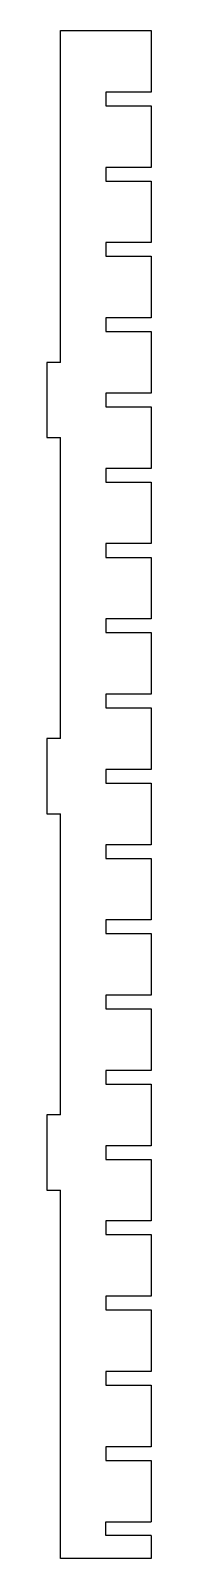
# Model space of a CAD drawing. Extents: x -3 to 20, y -8 to 327.
import ezdxf

# ---------------------------------------------------------------- set-up
doc = ezdxf.new("R2010")
doc.units = 0
doc.layers.add('Sketch001', color=7, linetype='CONTINUOUS')

msp = doc.modelspace()

# ---------------------------------------------------------------- linework, layer by layer
at = {"layer": 'Sketch001'}
for p, q in [((0, 254.25), (0, 327)), ((0, 327), (20, 327)), ((20, 327), (20, 313.5)), ((20, 313.5), (10, 313.5)), ((10, 313.5), (10, 310.5)), ((10, 310.5), (20, 310.5)), ((20, 310.5), (20, 297)), ((20, 297), (10, 297)), ((10, 297), (10, 294)), ((10, 294), (20, 294)), ((20, 294), (20, 280.5)), ((20, 280.5), (10, 280.5)), ((10, 280.5), (10, 277.5)), ((10, 277.5), (20, 277.5)), ((20, 277.5), (20, 264)), ((20, 264), (10, 264)), ((10, 264), (10, 261)), ((10, 261), (20, 261)), ((20, 261), (20, 247.5)), ((-3, 254.25), (-3, 237.75)), ((0, 254.25), (-3, 254.25)), ((20, 247.5), (10, 247.5)), ((10, 247.5), (10, 244.5)), ((10, 244.5), (20, 244.5)), ((20, 244.5), (20, 231)), ((-3, 237.75), (0, 237.75)), ((0, 171.75), (0, 237.75)), ((20, 231), (10, 231)), ((10, 231), (10, 228)), ((10, 228), (20, 228)), ((20, 228), (20, 214.5)), ((20, 214.5), (10, 214.5)), ((10, 214.5), (10, 211.5)), ((10, 211.5), (20, 211.5)), ((20, 211.5), (20, 198)), ((20, 198), (10, 198)), ((10, 198), (10, 195)), ((10, 195), (20, 195)), ((20, 195), (20, 181.5)), ((20, 181.5), (10, 181.5)), ((10, 181.5), (10, 178.5)), ((10, 178.5), (20, 178.5)), ((20, 178.5), (20, 165)), ((-3, 171.75), (-3, 155.25)), ((0, 171.75), (-3, 171.75)), ((20, 165), (10, 165)), ((10, 165), (10, 162)), ((10, 162), (20, 162)), ((20, 162), (20, 148.5)), ((-3, 155.25), (0, 155.25)), ((0, 89.25), (0, 155.25)), ((20, 148.5), (10, 148.5)), ((10, 148.5), (10, 145.5)), ((10, 145.5), (20, 145.5)), ((20, 145.5), (20, 132)), ((20, 132), (10, 132)), ((10, 132), (10, 129)), ((10, 129), (20, 129)), ((20, 129), (20, 115.5)), ((20, 115.5), (10, 115.5)), ((10, 115.5), (10, 112.5)), ((10, 112.5), (20, 112.5)), ((20, 112.5), (20, 99)), ((20, 99), (10, 99)), ((10, 99), (10, 96)), ((10, 96), (20, 96)), ((20, 96), (20, 82.5)), ((-3, 89.25), (-3, 72.75)), ((0, 89.25), (-3, 89.25)), ((20, 82.5), (10, 82.5)), ((10, 82.5), (10, 79.5)), ((10, 79.5), (20, 79.5)), ((20, 79.5), (20, 66)), ((-3, 72.75), (0, 72.75)), ((0, 0), (0, 72.75)), ((20, 66), (10, 66)), ((10, 66), (10, 63)), ((10, 63), (20, 63)), ((20, 63), (20, 49.5)), ((20, 49.5), (10, 49.5)), ((10, 49.5), (10, 46.5)), ((10, 46.5), (20, 46.5)), ((20, 46.5), (20, 33)), ((20, 33), (10, 33)), ((10, 33), (10, 30)), ((10, 30), (20, 30)), ((20, 30), (20, 16.5)), ((20, 16.5), (10, 16.5)), ((10, 16.5), (10, 13.5)), ((10, 13.5), (20, 13.5)), ((20, 13.5), (20, 0)), ((0, -8), (0, 0)), ((10, 0), (20, 0)), ((10, -3), (10, 0)), ((20, -3), (10, -3)), ((20, -3), (20, -8)), ((20, -8), (0, -8))]:
    msp.add_line(p, q, dxfattribs=at)

doc.saveas('drawing.dxf')
